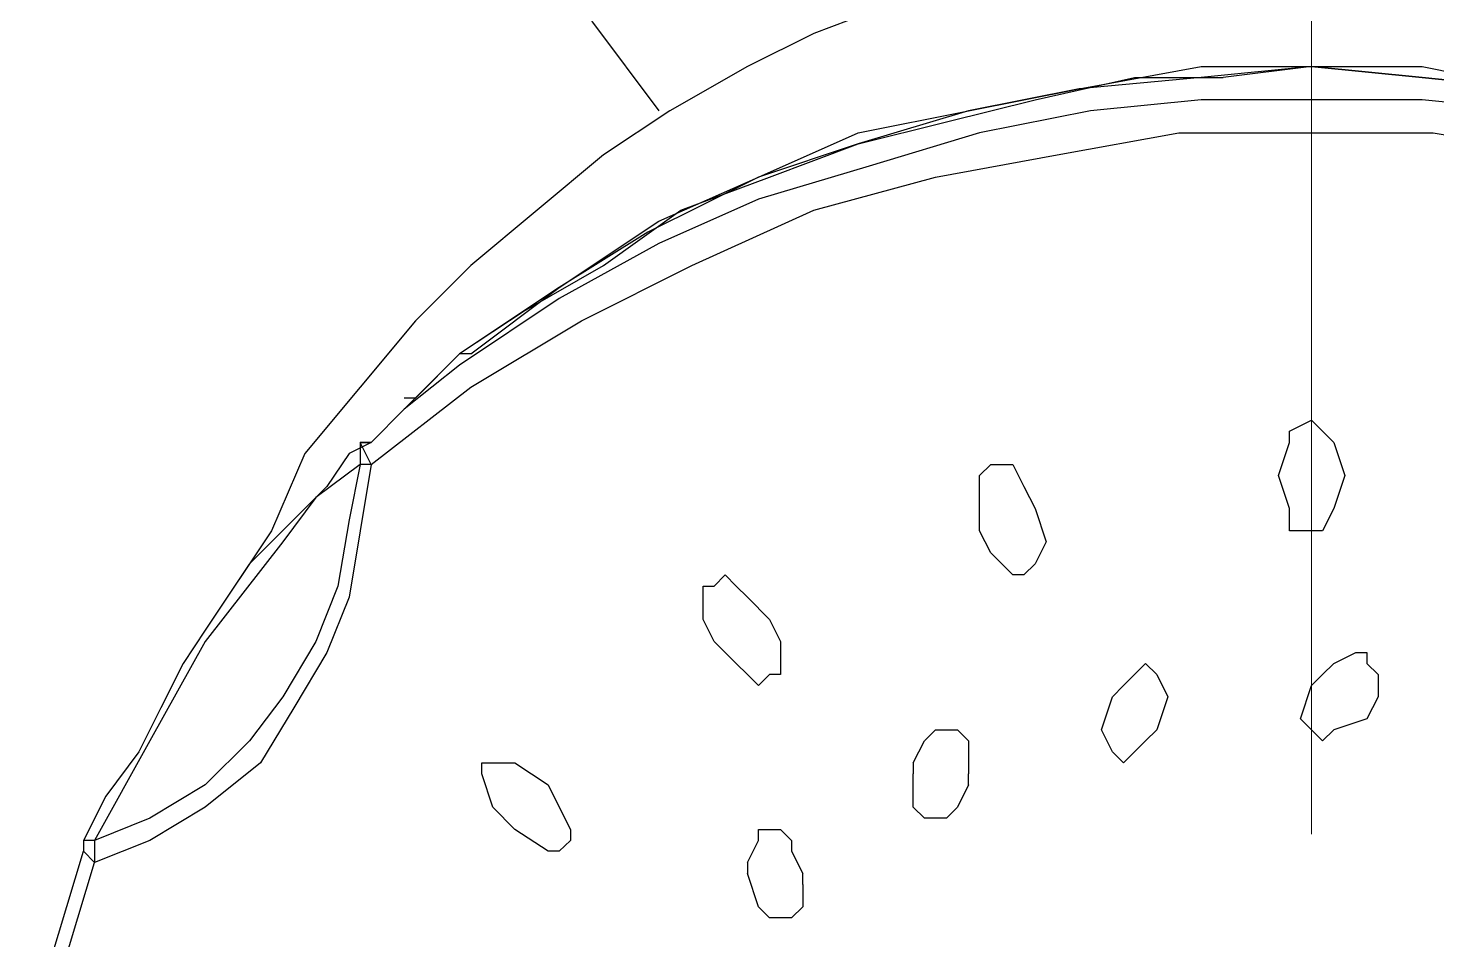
# Model space of a CAD drawing. Extents: x 0 to 3160, y 0 to 2315.
# Drawn here: x 1010.1 to 1056.68, y 1592.9 to 1623.07 of the extents above; entities that cross this region are included whole.
import ezdxf

# ---------------------------------------------------------------- set-up
doc = ezdxf.new("R2010")
doc.units = 0
doc.header["$LTSCALE"] = 3
doc.header["$MEASUREMENT"] = 0
doc.linetypes.add('CENTER2', pattern=[28.575, 19.05, -3.175, 3.175, -3.175])
doc.layers.get('0').update_dxf_attribs({"linetype": 'CONTINUOUS'})
doc.layers.add('Cneter', color=1, linetype='CENTER2', lineweight=13)

msp = doc.modelspace()

# ---------------------------------------------------------------- linework, layer by layer
for points, knots in [([(1074.131, 1620.341), (1074.131, 1620.341), (1076.331, 1623.268), (1076.331, 1623.268), (1076.331, 1623.268), (1076.331, 1623.268), (1077.795, 1626.923), (1077.795, 1626.923), (1077.795, 1626.923), (1077.795, 1626.923), (1078.89, 1630.582), (1078.89, 1630.582), (1078.89, 1630.582), (1078.89, 1630.582), (1079.622, 1634.61), (1079.622, 1634.61), (1079.622, 1634.61), (1079.622, 1634.61), (1079.622, 1638.632), (1079.622, 1638.632), (1079.622, 1638.632), (1079.622, 1638.632), (1079.254, 1642.287), (1079.254, 1642.287), (1079.254, 1642.287), (1079.254, 1642.287), (1078.158, 1645.946), (1078.158, 1645.946), (1078.158, 1645.946), (1078.158, 1645.946), (1076.331, 1649.606), (1076.331, 1649.606), (1076.331, 1649.606), (1076.331, 1649.606), (1074.499, 1652.901), (1074.499, 1652.901), (1074.499, 1652.901), (1074.499, 1652.901), (1071.936, 1655.824), (1071.936, 1655.824), (1071.936, 1655.824), (1071.936, 1655.824), (1069.009, 1658.383), (1069.009, 1658.383), (1069.009, 1658.383), (1069.009, 1658.383), (1065.718, 1660.579), (1065.718, 1660.579), (1065.718, 1660.579), (1065.718, 1660.579), (1062.058, 1662.046), (1062.058, 1662.046), (1062.058, 1662.046), (1062.058, 1662.046), (1058.399, 1663.506), (1058.399, 1663.506), (1058.399, 1663.506), (1058.399, 1663.506), (1054.372, 1663.874), (1054.372, 1663.874), (1054.372, 1663.874), (1054.372, 1663.874), (1050.349, 1663.874), (1050.349, 1663.874), (1050.349, 1663.874), (1050.349, 1663.874), (1046.686, 1663.506), (1046.686, 1663.506), (1046.686, 1663.506), (1046.686, 1663.506), (1043.031, 1662.046), (1043.031, 1662.046), (1043.031, 1662.046), (1043.031, 1662.046), (1039.368, 1660.579), (1039.368, 1660.579), (1039.368, 1660.579), (1039.368, 1660.579), (1036.077, 1658.383), (1036.077, 1658.383), (1036.077, 1658.383), (1036.077, 1658.383), (1033.15, 1655.824), (1033.15, 1655.824), (1033.15, 1655.824), (1033.15, 1655.824), (1030.586, 1652.901), (1030.586, 1652.901), (1030.586, 1652.901), (1030.586, 1652.901), (1028.391, 1649.606), (1028.391, 1649.606), (1028.391, 1649.606), (1028.391, 1649.606), (1026.927, 1645.946), (1026.927, 1645.946), (1026.927, 1645.946), (1026.927, 1645.946), (1025.831, 1642.287), (1025.831, 1642.287), (1025.831, 1642.287), (1025.831, 1642.287), (1025.463, 1638.632), (1025.463, 1638.632), (1025.463, 1638.632), (1025.463, 1638.632), (1025.463, 1634.61), (1025.463, 1634.61), (1025.463, 1634.61), (1025.463, 1634.61), (1025.831, 1630.582), (1025.831, 1630.582), (1025.831, 1630.582), (1025.831, 1630.582), (1026.927, 1626.923), (1026.927, 1626.923), (1026.927, 1626.923), (1026.927, 1626.923), (1028.759, 1623.268), (1028.759, 1623.268), (1028.759, 1623.268), (1028.759, 1623.268), (1030.954, 1620.341), (1030.954, 1620.341)], [0, 0, 0, 0, 0.032258, 0.032258, 0.032258, 0.032258, 0.064516, 0.064516, 0.064516, 0.064516, 0.096774, 0.096774, 0.096774, 0.096774, 0.129032, 0.129032, 0.129032, 0.129032, 0.16129, 0.16129, 0.16129, 0.16129, 0.193548, 0.193548, 0.193548, 0.193548, 0.225806, 0.225806, 0.225806, 0.225806, 0.258065, 0.258065, 0.258065, 0.258065, 0.290323, 0.290323, 0.290323, 0.290323, 0.322581, 0.322581, 0.322581, 0.322581, 0.354839, 0.354839, 0.354839, 0.354839, 0.387097, 0.387097, 0.387097, 0.387097, 0.419355, 0.419355, 0.419355, 0.419355, 0.451613, 0.451613, 0.451613, 0.451613, 0.483871, 0.483871, 0.483871, 0.483871, 0.516129, 0.516129, 0.516129, 0.516129, 0.548387, 0.548387, 0.548387, 0.548387, 0.580645, 0.580645, 0.580645, 0.580645, 0.612903, 0.612903, 0.612903, 0.612903, 0.645161, 0.645161, 0.645161, 0.645161, 0.677419, 0.677419, 0.677419, 0.677419, 0.709677, 0.709677, 0.709677, 0.709677, 0.741935, 0.741935, 0.741935, 0.741935, 0.774194, 0.774194, 0.774194, 0.774194, 0.806452, 0.806452, 0.806452, 0.806452, 0.83871, 0.83871, 0.83871, 0.83871, 0.870968, 0.870968, 0.870968, 0.870968, 0.903226, 0.903226, 0.903226, 0.903226, 0.935484, 0.935484, 0.935484, 0.935484, 0.967742, 0.967742, 0.967742, 0.967742, 1, 1, 1, 1]), ([(1052.545, 1626.196), (1052.545, 1626.196), (1049.613, 1626.196), (1049.613, 1626.196), (1049.613, 1626.196), (1049.613, 1626.196), (1047.054, 1625.828), (1047.054, 1625.828), (1047.054, 1625.828), (1047.054, 1625.828), (1044.127, 1625.464), (1044.127, 1625.464), (1044.127, 1625.464), (1044.127, 1625.464), (1041.563, 1624.728), (1041.563, 1624.728), (1041.563, 1624.728), (1041.563, 1624.728), (1039.004, 1623.996), (1039.004, 1623.996), (1039.004, 1623.996), (1039.004, 1623.996), (1036.077, 1622.9), (1036.077, 1622.9), (1036.077, 1622.9), (1036.077, 1622.9), (1033.881, 1621.801), (1033.881, 1621.801), (1033.881, 1621.801), (1033.881, 1621.801), (1031.318, 1620.341), (1031.318, 1620.341), (1031.318, 1620.341), (1031.318, 1620.341), (1029.123, 1618.878), (1029.123, 1618.878), (1029.123, 1618.878), (1029.123, 1618.878), (1026.927, 1617.05), (1026.927, 1617.05), (1026.927, 1617.05), (1026.927, 1617.05), (1024.732, 1615.219), (1024.732, 1615.219), (1024.732, 1615.219), (1024.732, 1615.219), (1022.904, 1613.391), (1022.904, 1613.391), (1022.904, 1613.391), (1022.904, 1613.391), (1021.073, 1611.196), (1021.073, 1611.196), (1021.073, 1611.196), (1021.073, 1611.196), (1019.241, 1609), (1019.241, 1609), (1019.241, 1609), (1019.241, 1609), (1018.145, 1606.437), (1018.145, 1606.437), (1018.145, 1606.437), (1018.145, 1606.437), (1016.682, 1604.245), (1016.682, 1604.245)], [0, 0, 0, 0, 0.0625, 0.0625, 0.0625, 0.0625, 0.125, 0.125, 0.125, 0.125, 0.1875, 0.1875, 0.1875, 0.1875, 0.25, 0.25, 0.25, 0.25, 0.3125, 0.3125, 0.3125, 0.3125, 0.375, 0.375, 0.375, 0.375, 0.4375, 0.4375, 0.4375, 0.4375, 0.5, 0.5, 0.5, 0.5, 0.5625, 0.5625, 0.5625, 0.5625, 0.625, 0.625, 0.625, 0.625, 0.6875, 0.6875, 0.6875, 0.6875, 0.75, 0.75, 0.75, 0.75, 0.8125, 0.8125, 0.8125, 0.8125, 0.875, 0.875, 0.875, 0.875, 0.9375, 0.9375, 0.9375, 0.9375, 1, 1, 1, 1]), ([(1088.04, 1604.245), (1088.04, 1604.245), (1086.94, 1606.437), (1086.94, 1606.437), (1086.94, 1606.437), (1086.94, 1606.437), (1085.481, 1609), (1085.481, 1609), (1085.481, 1609), (1085.481, 1609), (1084.013, 1611.196), (1084.013, 1611.196), (1084.013, 1611.196), (1084.013, 1611.196), (1082.186, 1613.391), (1082.186, 1613.391), (1082.186, 1613.391), (1082.186, 1613.391), (1080.358, 1615.219), (1080.358, 1615.219), (1080.358, 1615.219), (1080.358, 1615.219), (1078.158, 1617.05), (1078.158, 1617.05), (1078.158, 1617.05), (1078.158, 1617.05), (1075.963, 1618.878), (1075.963, 1618.878), (1075.963, 1618.878), (1075.963, 1618.878), (1073.768, 1620.341), (1073.768, 1620.341), (1073.768, 1620.341), (1073.768, 1620.341), (1071.208, 1621.801), (1071.208, 1621.801), (1071.208, 1621.801), (1071.208, 1621.801), (1068.645, 1622.9), (1068.645, 1622.9), (1068.645, 1622.9), (1068.645, 1622.9), (1066.081, 1623.996), (1066.081, 1623.996), (1066.081, 1623.996), (1066.081, 1623.996), (1063.522, 1624.728), (1063.522, 1624.728), (1063.522, 1624.728), (1063.522, 1624.728), (1060.595, 1625.464), (1060.595, 1625.464), (1060.595, 1625.464), (1060.595, 1625.464), (1058.036, 1625.828), (1058.036, 1625.828), (1058.036, 1625.828), (1058.036, 1625.828), (1055.104, 1626.196), (1055.104, 1626.196), (1055.104, 1626.196), (1055.104, 1626.196), (1052.545, 1626.196), (1052.545, 1626.196)], [0, 0, 0, 0, 0.0625, 0.0625, 0.0625, 0.0625, 0.125, 0.125, 0.125, 0.125, 0.1875, 0.1875, 0.1875, 0.1875, 0.25, 0.25, 0.25, 0.25, 0.3125, 0.3125, 0.3125, 0.3125, 0.375, 0.375, 0.375, 0.375, 0.4375, 0.4375, 0.4375, 0.4375, 0.5, 0.5, 0.5, 0.5, 0.5625, 0.5625, 0.5625, 0.5625, 0.625, 0.625, 0.625, 0.625, 0.6875, 0.6875, 0.6875, 0.6875, 0.75, 0.75, 0.75, 0.75, 0.8125, 0.8125, 0.8125, 0.8125, 0.875, 0.875, 0.875, 0.875, 0.9375, 0.9375, 0.9375, 0.9375, 1, 1, 1, 1]), ([(1052.545, 1621.801), (1052.545, 1621.801), (1048.886, 1621.437), (1048.886, 1621.437), (1048.886, 1621.437), (1048.886, 1621.437), (1044.859, 1621.069), (1044.859, 1621.069), (1044.859, 1621.069), (1044.859, 1621.069), (1041.2, 1620.341), (1041.2, 1620.341), (1041.2, 1620.341), (1041.2, 1620.341), (1037.541, 1619.241), (1037.541, 1619.241), (1037.541, 1619.241), (1037.541, 1619.241), (1034.245, 1618.146), (1034.245, 1618.146), (1034.245, 1618.146), (1034.245, 1618.146), (1030.586, 1616.318), (1030.586, 1616.318), (1030.586, 1616.318), (1030.586, 1616.318), (1027.659, 1614.487), (1027.659, 1614.487), (1027.659, 1614.487), (1027.659, 1614.487), (1024.364, 1612.291), (1024.364, 1612.291)], [0, 0, 0, 0, 0.125, 0.125, 0.125, 0.125, 0.25, 0.25, 0.25, 0.25, 0.375, 0.375, 0.375, 0.375, 0.5, 0.5, 0.5, 0.5, 0.625, 0.625, 0.625, 0.625, 0.75, 0.75, 0.75, 0.75, 0.875, 0.875, 0.875, 0.875, 1, 1, 1, 1]), ([(1024.732, 1612.291), (1024.732, 1612.291), (1027.659, 1614.487), (1027.659, 1614.487), (1027.659, 1614.487), (1027.659, 1614.487), (1030.954, 1616.682), (1030.954, 1616.682), (1030.954, 1616.682), (1030.954, 1616.682), (1034.245, 1618.146), (1034.245, 1618.146), (1034.245, 1618.146), (1034.245, 1618.146), (1037.541, 1619.609), (1037.541, 1619.609), (1037.541, 1619.609), (1037.541, 1619.609), (1041.2, 1620.341), (1041.2, 1620.341), (1041.2, 1620.341), (1041.2, 1620.341), (1044.859, 1621.069), (1044.859, 1621.069), (1044.859, 1621.069), (1044.859, 1621.069), (1048.886, 1621.801), (1048.886, 1621.801), (1048.886, 1621.801), (1048.886, 1621.801), (1052.545, 1621.801), (1052.545, 1621.801)], [0, 0, 0, 0, 0.125, 0.125, 0.125, 0.125, 0.25, 0.25, 0.25, 0.25, 0.375, 0.375, 0.375, 0.375, 0.5, 0.5, 0.5, 0.5, 0.625, 0.625, 0.625, 0.625, 0.75, 0.75, 0.75, 0.75, 0.875, 0.875, 0.875, 0.875, 1, 1, 1, 1]), ([(1080.358, 1612.291), (1080.358, 1612.291), (1077.427, 1614.487), (1077.427, 1614.487), (1077.427, 1614.487), (1077.427, 1614.487), (1074.131, 1616.318), (1074.131, 1616.318), (1074.131, 1616.318), (1074.131, 1616.318), (1070.84, 1618.146), (1070.84, 1618.146), (1070.84, 1618.146), (1070.84, 1618.146), (1067.181, 1619.241), (1067.181, 1619.241), (1067.181, 1619.241), (1067.181, 1619.241), (1063.522, 1620.341), (1063.522, 1620.341), (1063.522, 1620.341), (1063.522, 1620.341), (1059.863, 1621.069), (1059.863, 1621.069), (1059.863, 1621.069), (1059.863, 1621.069), (1056.204, 1621.437), (1056.204, 1621.437), (1056.204, 1621.437), (1056.204, 1621.437), (1052.545, 1621.801), (1052.545, 1621.801)], [0, 0, 0, 0, 0.125, 0.125, 0.125, 0.125, 0.25, 0.25, 0.25, 0.25, 0.375, 0.375, 0.375, 0.375, 0.5, 0.5, 0.5, 0.5, 0.625, 0.625, 0.625, 0.625, 0.75, 0.75, 0.75, 0.75, 0.875, 0.875, 0.875, 0.875, 1, 1, 1, 1]), ([(1052.545, 1621.801), (1052.545, 1621.801), (1056.204, 1621.437), (1056.204, 1621.437), (1056.204, 1621.437), (1056.204, 1621.437), (1059.863, 1621.069), (1059.863, 1621.069), (1059.863, 1621.069), (1059.863, 1621.069), (1063.522, 1620.341), (1063.522, 1620.341), (1063.522, 1620.341), (1063.522, 1620.341), (1067.181, 1619.241), (1067.181, 1619.241), (1067.181, 1619.241), (1067.181, 1619.241), (1070.84, 1618.146), (1070.84, 1618.146), (1070.84, 1618.146), (1070.84, 1618.146), (1074.131, 1616.318), (1074.131, 1616.318), (1074.131, 1616.318), (1074.131, 1616.318), (1077.427, 1614.487), (1077.427, 1614.487), (1077.427, 1614.487), (1077.427, 1614.487), (1080.358, 1612.291), (1080.358, 1612.291)], [0, 0, 0, 0, 0.125, 0.125, 0.125, 0.125, 0.25, 0.25, 0.25, 0.25, 0.375, 0.375, 0.375, 0.375, 0.5, 0.5, 0.5, 0.5, 0.625, 0.625, 0.625, 0.625, 0.75, 0.75, 0.75, 0.75, 0.875, 0.875, 0.875, 0.875, 1, 1, 1, 1]), ([(1052.545, 1621.801), (1052.545, 1621.801), (1056.204, 1621.801), (1056.204, 1621.801), (1056.204, 1621.801), (1056.204, 1621.801), (1059.863, 1621.069), (1059.863, 1621.069), (1059.863, 1621.069), (1059.863, 1621.069), (1063.522, 1620.341), (1063.522, 1620.341), (1063.522, 1620.341), (1063.522, 1620.341), (1067.181, 1619.609), (1067.181, 1619.609), (1067.181, 1619.609), (1067.181, 1619.609), (1070.84, 1618.146), (1070.84, 1618.146), (1070.84, 1618.146), (1070.84, 1618.146), (1074.131, 1616.682), (1074.131, 1616.682), (1074.131, 1616.682), (1074.131, 1616.682), (1077.427, 1614.487), (1077.427, 1614.487), (1077.427, 1614.487), (1077.427, 1614.487), (1080.358, 1612.291), (1080.358, 1612.291)], [0, 0, 0, 0, 0.125, 0.125, 0.125, 0.125, 0.25, 0.25, 0.25, 0.25, 0.375, 0.375, 0.375, 0.375, 0.5, 0.5, 0.5, 0.5, 0.625, 0.625, 0.625, 0.625, 0.75, 0.75, 0.75, 0.75, 0.875, 0.875, 0.875, 0.875, 1, 1, 1, 1]), ([(1026.563, 1613.755), (1026.563, 1613.755), (1029.123, 1615.219), (1029.123, 1615.219), (1029.123, 1615.219), (1029.123, 1615.219), (1031.686, 1617.05), (1031.686, 1617.05), (1031.686, 1617.05), (1031.686, 1617.05), (1034.613, 1618.146), (1034.613, 1618.146), (1034.613, 1618.146), (1034.613, 1618.146), (1037.541, 1619.241), (1037.541, 1619.241), (1037.541, 1619.241), (1037.541, 1619.241), (1040.468, 1619.973), (1040.468, 1619.973), (1040.468, 1619.973), (1040.468, 1619.973), (1043.395, 1620.705), (1043.395, 1620.705), (1043.395, 1620.705), (1043.395, 1620.705), (1046.686, 1621.437), (1046.686, 1621.437), (1046.686, 1621.437), (1046.686, 1621.437), (1049.613, 1621.437), (1049.613, 1621.437)], [0, 0, 0, 0, 0.125, 0.125, 0.125, 0.125, 0.25, 0.25, 0.25, 0.25, 0.375, 0.375, 0.375, 0.375, 0.5, 0.5, 0.5, 0.5, 0.625, 0.625, 0.625, 0.625, 0.75, 0.75, 0.75, 0.75, 0.875, 0.875, 0.875, 0.875, 1, 1, 1, 1]), ([(1052.545, 1620.705), (1052.545, 1620.705), (1048.886, 1620.705), (1048.886, 1620.705), (1048.886, 1620.705), (1048.886, 1620.705), (1045.227, 1620.341), (1045.227, 1620.341), (1045.227, 1620.341), (1045.227, 1620.341), (1041.563, 1619.609), (1041.563, 1619.609), (1041.563, 1619.609), (1041.563, 1619.609), (1037.909, 1618.51), (1037.909, 1618.51), (1037.909, 1618.51), (1037.909, 1618.51), (1034.245, 1617.414), (1034.245, 1617.414), (1034.245, 1617.414), (1034.245, 1617.414), (1030.954, 1615.95), (1030.954, 1615.95), (1030.954, 1615.95), (1030.954, 1615.95), (1027.659, 1614.123), (1027.659, 1614.123), (1027.659, 1614.123), (1027.659, 1614.123), (1024.364, 1611.923), (1024.364, 1611.923)], [0, 0, 0, 0, 0.125, 0.125, 0.125, 0.125, 0.25, 0.25, 0.25, 0.25, 0.375, 0.375, 0.375, 0.375, 0.5, 0.5, 0.5, 0.5, 0.625, 0.625, 0.625, 0.625, 0.75, 0.75, 0.75, 0.75, 0.875, 0.875, 0.875, 0.875, 1, 1, 1, 1]), ([(1080.358, 1611.923), (1080.358, 1611.923), (1077.427, 1614.123), (1077.427, 1614.123), (1077.427, 1614.123), (1077.427, 1614.123), (1074.131, 1615.95), (1074.131, 1615.95), (1074.131, 1615.95), (1074.131, 1615.95), (1070.476, 1617.414), (1070.476, 1617.414), (1070.476, 1617.414), (1070.476, 1617.414), (1067.181, 1618.51), (1067.181, 1618.51), (1067.181, 1618.51), (1067.181, 1618.51), (1063.522, 1619.609), (1063.522, 1619.609), (1063.522, 1619.609), (1063.522, 1619.609), (1059.863, 1620.341), (1059.863, 1620.341), (1059.863, 1620.341), (1059.863, 1620.341), (1056.204, 1620.705), (1056.204, 1620.705), (1056.204, 1620.705), (1056.204, 1620.705), (1052.545, 1620.705), (1052.545, 1620.705)], [0, 0, 0, 0, 0.125, 0.125, 0.125, 0.125, 0.25, 0.25, 0.25, 0.25, 0.375, 0.375, 0.375, 0.375, 0.5, 0.5, 0.5, 0.5, 0.625, 0.625, 0.625, 0.625, 0.75, 0.75, 0.75, 0.75, 0.875, 0.875, 0.875, 0.875, 1, 1, 1, 1]), ([(1021.436, 1608.632), (1021.436, 1608.632), (1024.732, 1611.196), (1024.732, 1611.196), (1024.732, 1611.196), (1024.732, 1611.196), (1028.391, 1613.391), (1028.391, 1613.391), (1028.391, 1613.391), (1028.391, 1613.391), (1032.05, 1615.219), (1032.05, 1615.219), (1032.05, 1615.219), (1032.05, 1615.219), (1036.077, 1617.05), (1036.077, 1617.05), (1036.077, 1617.05), (1036.077, 1617.05), (1040.104, 1618.146), (1040.104, 1618.146), (1040.104, 1618.146), (1040.104, 1618.146), (1044.127, 1618.878), (1044.127, 1618.878), (1044.127, 1618.878), (1044.127, 1618.878), (1048.154, 1619.609), (1048.154, 1619.609), (1048.154, 1619.609), (1048.154, 1619.609), (1052.545, 1619.609), (1052.545, 1619.609)], [0, 0, 0, 0, 0.125, 0.125, 0.125, 0.125, 0.25, 0.25, 0.25, 0.25, 0.375, 0.375, 0.375, 0.375, 0.5, 0.5, 0.5, 0.5, 0.625, 0.625, 0.625, 0.625, 0.75, 0.75, 0.75, 0.75, 0.875, 0.875, 0.875, 0.875, 1, 1, 1, 1]), ([(1052.545, 1619.609), (1052.545, 1619.609), (1056.568, 1619.609), (1056.568, 1619.609), (1056.568, 1619.609), (1056.568, 1619.609), (1060.959, 1618.878), (1060.959, 1618.878), (1060.959, 1618.878), (1060.959, 1618.878), (1064.986, 1618.146), (1064.986, 1618.146), (1064.986, 1618.146), (1064.986, 1618.146), (1069.009, 1617.05), (1069.009, 1617.05), (1069.009, 1617.05), (1069.009, 1617.05), (1072.672, 1615.219), (1072.672, 1615.219), (1072.672, 1615.219), (1072.672, 1615.219), (1076.695, 1613.391), (1076.695, 1613.391), (1076.695, 1613.391), (1076.695, 1613.391), (1079.99, 1611.196), (1079.99, 1611.196), (1079.99, 1611.196), (1079.99, 1611.196), (1083.281, 1608.632), (1083.281, 1608.632)], [0, 0, 0, 0, 0.125, 0.125, 0.125, 0.125, 0.25, 0.25, 0.25, 0.25, 0.375, 0.375, 0.375, 0.375, 0.5, 0.5, 0.5, 0.5, 0.625, 0.625, 0.625, 0.625, 0.75, 0.75, 0.75, 0.75, 0.875, 0.875, 0.875, 0.875, 1, 1, 1, 1]), ([(1051.445, 1608.268), (1051.445, 1608.268), (1051.809, 1609.364), (1051.809, 1609.364), (1051.809, 1609.364), (1051.809, 1609.364), (1051.809, 1609.732), (1051.809, 1609.732), (1051.809, 1609.732), (1051.809, 1609.732), (1052.545, 1610.096), (1052.545, 1610.096)], [0, 0, 0, 0, 0.333333, 0.333333, 0.333333, 0.333333, 0.666667, 0.666667, 0.666667, 0.666667, 1, 1, 1, 1]), ([(1052.545, 1610.096), (1052.545, 1610.096), (1052.909, 1609.732), (1052.909, 1609.732), (1052.909, 1609.732), (1052.909, 1609.732), (1053.277, 1609.364), (1053.277, 1609.364), (1053.277, 1609.364), (1053.277, 1609.364), (1053.64, 1608.268), (1053.64, 1608.268)], [0, 0, 0, 0, 0.333333, 0.333333, 0.333333, 0.333333, 0.666667, 0.666667, 0.666667, 0.666667, 1, 1, 1, 1]), ([(1021.436, 1609.364), (1021.436, 1609.364), (1020.709, 1609), (1020.709, 1609), (1020.709, 1609), (1020.709, 1609), (1019.977, 1607.905), (1019.977, 1607.905), (1019.977, 1607.905), (1019.977, 1607.905), (1019.241, 1607.173), (1019.241, 1607.173), (1019.241, 1607.173), (1019.241, 1607.173), (1018.145, 1606.073), (1018.145, 1606.073), (1018.145, 1606.073), (1018.145, 1606.073), (1017.413, 1605.341), (1017.413, 1605.341), (1017.413, 1605.341), (1017.413, 1605.341), (1016.682, 1604.245), (1016.682, 1604.245), (1016.682, 1604.245), (1016.682, 1604.245), (1015.95, 1603.146), (1015.95, 1603.146), (1015.95, 1603.146), (1015.95, 1603.146), (1015.218, 1602.05), (1015.218, 1602.05), (1015.218, 1602.05), (1015.218, 1602.05), (1014.486, 1600.586), (1014.486, 1600.586), (1014.486, 1600.586), (1014.486, 1600.586), (1013.754, 1599.123), (1013.754, 1599.123), (1013.754, 1599.123), (1013.754, 1599.123), (1012.659, 1597.659), (1012.659, 1597.659), (1012.659, 1597.659), (1012.659, 1597.659), (1011.923, 1596.195), (1011.923, 1596.195)], [0, 0, 0, 0, 0.083333, 0.083333, 0.083333, 0.083333, 0.166667, 0.166667, 0.166667, 0.166667, 0.25, 0.25, 0.25, 0.25, 0.333333, 0.333333, 0.333333, 0.333333, 0.416667, 0.416667, 0.416667, 0.416667, 0.5, 0.5, 0.5, 0.5, 0.583333, 0.583333, 0.583333, 0.583333, 0.666667, 0.666667, 0.666667, 0.666667, 0.75, 0.75, 0.75, 0.75, 0.833333, 0.833333, 0.833333, 0.833333, 0.916667, 0.916667, 0.916667, 0.916667, 1, 1, 1, 1]), ([(1021.073, 1608.632), (1021.073, 1608.632), (1020.709, 1606.805), (1020.709, 1606.805), (1020.709, 1606.805), (1020.709, 1606.805), (1020.341, 1604.609), (1020.341, 1604.609), (1020.341, 1604.609), (1020.341, 1604.609), (1019.609, 1602.778), (1019.609, 1602.778), (1019.609, 1602.778), (1019.609, 1602.778), (1018.513, 1600.95), (1018.513, 1600.95), (1018.513, 1600.95), (1018.513, 1600.95), (1017.413, 1599.487), (1017.413, 1599.487), (1017.413, 1599.487), (1017.413, 1599.487), (1015.95, 1598.027), (1015.95, 1598.027), (1015.95, 1598.027), (1015.95, 1598.027), (1014.118, 1596.927), (1014.118, 1596.927), (1014.118, 1596.927), (1014.118, 1596.927), (1012.291, 1596.195), (1012.291, 1596.195)], [0, 0, 0, 0, 0.125, 0.125, 0.125, 0.125, 0.25, 0.25, 0.25, 0.25, 0.375, 0.375, 0.375, 0.375, 0.5, 0.5, 0.5, 0.5, 0.625, 0.625, 0.625, 0.625, 0.75, 0.75, 0.75, 0.75, 0.875, 0.875, 0.875, 0.875, 1, 1, 1, 1]), ([(1021.436, 1608.632), (1021.436, 1608.632), (1021.073, 1606.437), (1021.073, 1606.437), (1021.073, 1606.437), (1021.073, 1606.437), (1020.709, 1604.245), (1020.709, 1604.245), (1020.709, 1604.245), (1020.709, 1604.245), (1019.977, 1602.414), (1019.977, 1602.414), (1019.977, 1602.414), (1019.977, 1602.414), (1018.877, 1600.586), (1018.877, 1600.586), (1018.877, 1600.586), (1018.877, 1600.586), (1017.781, 1598.755), (1017.781, 1598.755), (1017.781, 1598.755), (1017.781, 1598.755), (1015.95, 1597.291), (1015.95, 1597.291), (1015.95, 1597.291), (1015.95, 1597.291), (1014.118, 1596.195), (1014.118, 1596.195), (1014.118, 1596.195), (1014.118, 1596.195), (1012.291, 1595.464), (1012.291, 1595.464)], [0, 0, 0, 0, 0.125, 0.125, 0.125, 0.125, 0.25, 0.25, 0.25, 0.25, 0.375, 0.375, 0.375, 0.375, 0.5, 0.5, 0.5, 0.5, 0.625, 0.625, 0.625, 0.625, 0.75, 0.75, 0.75, 0.75, 0.875, 0.875, 0.875, 0.875, 1, 1, 1, 1]), ([(1021.073, 1608.632), (1021.073, 1608.632), (1019.609, 1607.537), (1019.609, 1607.537), (1019.609, 1607.537), (1019.609, 1607.537), (1018.513, 1606.073), (1018.513, 1606.073), (1018.513, 1606.073), (1018.513, 1606.073), (1015.95, 1602.778), (1015.95, 1602.778), (1015.95, 1602.778), (1015.95, 1602.778), (1014.118, 1599.487), (1014.118, 1599.487), (1014.118, 1599.487), (1014.118, 1599.487), (1012.291, 1596.195), (1012.291, 1596.195)], [0, 0, 0, 0, 0.2, 0.2, 0.2, 0.2, 0.4, 0.4, 0.4, 0.4, 0.6, 0.6, 0.6, 0.6, 0.8, 0.8, 0.8, 0.8, 1, 1, 1, 1]), ([(1041.563, 1607.537), (1041.563, 1607.537), (1041.563, 1608.268), (1041.563, 1608.268), (1041.563, 1608.268), (1041.563, 1608.268), (1041.931, 1608.632), (1041.931, 1608.632), (1041.931, 1608.632), (1041.931, 1608.632), (1042.663, 1608.632), (1042.663, 1608.632), (1042.663, 1608.632), (1042.663, 1608.632), (1043.031, 1607.905), (1043.031, 1607.905), (1043.031, 1607.905), (1043.031, 1607.905), (1043.395, 1607.173), (1043.395, 1607.173)], [0, 0, 0, 0, 0.2, 0.2, 0.2, 0.2, 0.4, 0.4, 0.4, 0.4, 0.6, 0.6, 0.6, 0.6, 0.8, 0.8, 0.8, 0.8, 1, 1, 1, 1]), ([(1052.545, 1606.437), (1052.545, 1606.437), (1051.809, 1606.437), (1051.809, 1606.437), (1051.809, 1606.437), (1051.809, 1606.437), (1051.809, 1607.173), (1051.809, 1607.173), (1051.809, 1607.173), (1051.809, 1607.173), (1051.445, 1608.268), (1051.445, 1608.268)], [0, 0, 0, 0, 0.333333, 0.333333, 0.333333, 0.333333, 0.666667, 0.666667, 0.666667, 0.666667, 1, 1, 1, 1]), ([(1053.64, 1608.268), (1053.64, 1608.268), (1053.277, 1607.173), (1053.277, 1607.173), (1053.277, 1607.173), (1053.277, 1607.173), (1052.909, 1606.437), (1052.909, 1606.437), (1052.909, 1606.437), (1052.909, 1606.437), (1052.545, 1606.437), (1052.545, 1606.437)], [0, 0, 0, 0, 0.333333, 0.333333, 0.333333, 0.333333, 0.666667, 0.666667, 0.666667, 0.666667, 1, 1, 1, 1]), ([(1043.759, 1606.073), (1043.759, 1606.073), (1043.395, 1605.341), (1043.395, 1605.341), (1043.395, 1605.341), (1043.395, 1605.341), (1043.031, 1604.977), (1043.031, 1604.977), (1043.031, 1604.977), (1043.031, 1604.977), (1042.663, 1604.977), (1042.663, 1604.977), (1042.663, 1604.977), (1042.663, 1604.977), (1041.931, 1605.705), (1041.931, 1605.705), (1041.931, 1605.705), (1041.931, 1605.705), (1041.563, 1606.437), (1041.563, 1606.437)], [0, 0, 0, 0, 0.2, 0.2, 0.2, 0.2, 0.4, 0.4, 0.4, 0.4, 0.6, 0.6, 0.6, 0.6, 0.8, 0.8, 0.8, 0.8, 1, 1, 1, 1]), ([(1032.418, 1604.245), (1032.418, 1604.245), (1032.418, 1604.609), (1032.418, 1604.609), (1032.418, 1604.609), (1032.418, 1604.609), (1032.786, 1604.609), (1032.786, 1604.609), (1032.786, 1604.609), (1032.786, 1604.609), (1033.15, 1604.977), (1033.15, 1604.977), (1033.15, 1604.977), (1033.15, 1604.977), (1033.513, 1604.609), (1033.513, 1604.609), (1033.513, 1604.609), (1033.513, 1604.609), (1033.881, 1604.245), (1033.881, 1604.245), (1033.881, 1604.245), (1033.881, 1604.245), (1034.613, 1603.509), (1034.613, 1603.509)], [0, 0, 0, 0, 0.166667, 0.166667, 0.166667, 0.166667, 0.333333, 0.333333, 0.333333, 0.333333, 0.5, 0.5, 0.5, 0.5, 0.666667, 0.666667, 0.666667, 0.666667, 0.833333, 0.833333, 0.833333, 0.833333, 1, 1, 1, 1]), ([(1032.786, 1602.778), (1032.786, 1602.778), (1032.418, 1603.509), (1032.418, 1603.509), (1032.418, 1603.509), (1032.418, 1603.509), (1032.418, 1604.245), (1032.418, 1604.245)], [0, 0, 0, 0, 0.5, 0.5, 0.5, 0.5, 1, 1, 1, 1]), ([(1034.613, 1603.509), (1034.613, 1603.509), (1034.977, 1602.778), (1034.977, 1602.778), (1034.977, 1602.778), (1034.977, 1602.778), (1034.977, 1602.05), (1034.977, 1602.05)], [0, 0, 0, 0, 0.5, 0.5, 0.5, 0.5, 1, 1, 1, 1]), ([(1034.977, 1602.05), (1034.977, 1602.05), (1034.977, 1601.682), (1034.977, 1601.682), (1034.977, 1601.682), (1034.977, 1601.682), (1034.613, 1601.682), (1034.613, 1601.682), (1034.613, 1601.682), (1034.613, 1601.682), (1034.245, 1601.318), (1034.245, 1601.318), (1034.245, 1601.318), (1034.245, 1601.318), (1033.881, 1601.682), (1033.881, 1601.682), (1033.881, 1601.682), (1033.881, 1601.682), (1033.513, 1602.05), (1033.513, 1602.05), (1033.513, 1602.05), (1033.513, 1602.05), (1032.786, 1602.778), (1032.786, 1602.778)], [0, 0, 0, 0, 0.166667, 0.166667, 0.166667, 0.166667, 0.333333, 0.333333, 0.333333, 0.333333, 0.5, 0.5, 0.5, 0.5, 0.666667, 0.666667, 0.666667, 0.666667, 0.833333, 0.833333, 0.833333, 0.833333, 1, 1, 1, 1]), ([(1052.909, 1601.682), (1052.909, 1601.682), (1053.277, 1602.05), (1053.277, 1602.05), (1053.277, 1602.05), (1053.277, 1602.05), (1054.008, 1602.414), (1054.008, 1602.414), (1054.008, 1602.414), (1054.008, 1602.414), (1054.372, 1602.414), (1054.372, 1602.414), (1054.372, 1602.414), (1054.372, 1602.414), (1054.372, 1602.05), (1054.372, 1602.05), (1054.372, 1602.05), (1054.372, 1602.05), (1054.74, 1601.682), (1054.74, 1601.682)], [0, 0, 0, 0, 0.2, 0.2, 0.2, 0.2, 0.4, 0.4, 0.4, 0.4, 0.6, 0.6, 0.6, 0.6, 0.8, 0.8, 0.8, 0.8, 1, 1, 1, 1]), ([(1045.959, 1600.95), (1045.959, 1600.95), (1046.322, 1601.318), (1046.322, 1601.318), (1046.322, 1601.318), (1046.322, 1601.318), (1047.054, 1602.05), (1047.054, 1602.05), (1047.054, 1602.05), (1047.054, 1602.05), (1047.422, 1601.682), (1047.422, 1601.682), (1047.422, 1601.682), (1047.422, 1601.682), (1047.786, 1600.95), (1047.786, 1600.95)], [0, 0, 0, 0, 0.25, 0.25, 0.25, 0.25, 0.5, 0.5, 0.5, 0.5, 0.75, 0.75, 0.75, 0.75, 1, 1, 1, 1]), ([(1054.74, 1601.682), (1054.74, 1601.682), (1054.74, 1600.95), (1054.74, 1600.95), (1054.74, 1600.95), (1054.74, 1600.95), (1054.372, 1600.218), (1054.372, 1600.218)], [0, 0, 0, 0, 0.5, 0.5, 0.5, 0.5, 1, 1, 1, 1]), ([(1054.372, 1600.218), (1054.372, 1600.218), (1053.277, 1599.855), (1053.277, 1599.855), (1053.277, 1599.855), (1053.277, 1599.855), (1052.909, 1599.487), (1052.909, 1599.487), (1052.909, 1599.487), (1052.909, 1599.487), (1052.545, 1599.855), (1052.545, 1599.855)], [0, 0, 0, 0, 0.333333, 0.333333, 0.333333, 0.333333, 0.666667, 0.666667, 0.666667, 0.666667, 1, 1, 1, 1]), ([(1039.368, 1598.755), (1039.368, 1598.755), (1039.736, 1599.487), (1039.736, 1599.487), (1039.736, 1599.487), (1039.736, 1599.487), (1040.104, 1599.855), (1040.104, 1599.855), (1040.104, 1599.855), (1040.104, 1599.855), (1040.468, 1599.855), (1040.468, 1599.855), (1040.468, 1599.855), (1040.468, 1599.855), (1040.836, 1599.855), (1040.836, 1599.855), (1040.836, 1599.855), (1040.836, 1599.855), (1041.2, 1599.487), (1041.2, 1599.487), (1041.2, 1599.487), (1041.2, 1599.487), (1041.2, 1598.391), (1041.2, 1598.391)], [0, 0, 0, 0, 0.166667, 0.166667, 0.166667, 0.166667, 0.333333, 0.333333, 0.333333, 0.333333, 0.5, 0.5, 0.5, 0.5, 0.666667, 0.666667, 0.666667, 0.666667, 0.833333, 0.833333, 0.833333, 0.833333, 1, 1, 1, 1]), ([(1047.422, 1599.855), (1047.422, 1599.855), (1047.054, 1599.487), (1047.054, 1599.487), (1047.054, 1599.487), (1047.054, 1599.487), (1046.322, 1598.755), (1046.322, 1598.755), (1046.322, 1598.755), (1046.322, 1598.755), (1045.959, 1599.123), (1045.959, 1599.123), (1045.959, 1599.123), (1045.959, 1599.123), (1045.591, 1599.855), (1045.591, 1599.855)], [0, 0, 0, 0, 0.25, 0.25, 0.25, 0.25, 0.5, 0.5, 0.5, 0.5, 0.75, 0.75, 0.75, 0.75, 1, 1, 1, 1]), ([(1025.1, 1598.391), (1025.1, 1598.391), (1025.1, 1598.755), (1025.1, 1598.755), (1025.1, 1598.755), (1025.1, 1598.755), (1025.463, 1598.755), (1025.463, 1598.755), (1025.463, 1598.755), (1025.463, 1598.755), (1026.195, 1598.755), (1026.195, 1598.755), (1026.195, 1598.755), (1026.195, 1598.755), (1027.295, 1598.027), (1027.295, 1598.027)], [0, 0, 0, 0, 0.25, 0.25, 0.25, 0.25, 0.5, 0.5, 0.5, 0.5, 0.75, 0.75, 0.75, 0.75, 1, 1, 1, 1]), ([(1026.195, 1596.559), (1026.195, 1596.559), (1025.463, 1597.291), (1025.463, 1597.291), (1025.463, 1597.291), (1025.463, 1597.291), (1025.1, 1598.391), (1025.1, 1598.391)], [0, 0, 0, 0, 0.5, 0.5, 0.5, 0.5, 1, 1, 1, 1]), ([(1027.295, 1598.027), (1027.295, 1598.027), (1027.659, 1597.291), (1027.659, 1597.291), (1027.659, 1597.291), (1027.659, 1597.291), (1028.027, 1596.559), (1028.027, 1596.559)], [0, 0, 0, 0, 0.5, 0.5, 0.5, 0.5, 1, 1, 1, 1]), ([(1041.2, 1598.027), (1041.2, 1598.027), (1040.836, 1597.291), (1040.836, 1597.291), (1040.836, 1597.291), (1040.836, 1597.291), (1040.468, 1596.927), (1040.468, 1596.927), (1040.468, 1596.927), (1040.468, 1596.927), (1040.104, 1596.927), (1040.104, 1596.927), (1040.104, 1596.927), (1040.104, 1596.927), (1039.736, 1596.927), (1039.736, 1596.927), (1039.736, 1596.927), (1039.736, 1596.927), (1039.368, 1597.291), (1039.368, 1597.291), (1039.368, 1597.291), (1039.368, 1597.291), (1039.368, 1598.391), (1039.368, 1598.391)], [0, 0, 0, 0, 0.166667, 0.166667, 0.166667, 0.166667, 0.333333, 0.333333, 0.333333, 0.333333, 0.5, 0.5, 0.5, 0.5, 0.666667, 0.666667, 0.666667, 0.666667, 0.833333, 0.833333, 0.833333, 0.833333, 1, 1, 1, 1]), ([(1028.027, 1596.559), (1028.027, 1596.559), (1028.027, 1596.195), (1028.027, 1596.195), (1028.027, 1596.195), (1028.027, 1596.195), (1027.659, 1595.832), (1027.659, 1595.832), (1027.659, 1595.832), (1027.659, 1595.832), (1027.295, 1595.832), (1027.295, 1595.832), (1027.295, 1595.832), (1027.295, 1595.832), (1026.195, 1596.559), (1026.195, 1596.559)], [0, 0, 0, 0, 0.25, 0.25, 0.25, 0.25, 0.5, 0.5, 0.5, 0.5, 0.75, 0.75, 0.75, 0.75, 1, 1, 1, 1]), ([(1033.881, 1595.464), (1033.881, 1595.464), (1034.245, 1596.195), (1034.245, 1596.195), (1034.245, 1596.195), (1034.245, 1596.195), (1034.245, 1596.559), (1034.245, 1596.559), (1034.245, 1596.559), (1034.245, 1596.559), (1034.977, 1596.559), (1034.977, 1596.559), (1034.977, 1596.559), (1034.977, 1596.559), (1035.345, 1596.195), (1035.345, 1596.195), (1035.345, 1596.195), (1035.345, 1596.195), (1035.345, 1595.832), (1035.345, 1595.832), (1035.345, 1595.832), (1035.345, 1595.832), (1035.713, 1595.1), (1035.713, 1595.1)], [0, 0, 0, 0, 0.166667, 0.166667, 0.166667, 0.166667, 0.333333, 0.333333, 0.333333, 0.333333, 0.5, 0.5, 0.5, 0.5, 0.666667, 0.666667, 0.666667, 0.666667, 0.833333, 0.833333, 0.833333, 0.833333, 1, 1, 1, 1]), ([(1043.031, 1551.199), (1043.031, 1551.199), (1039.368, 1552.299), (1039.368, 1552.299), (1039.368, 1552.299), (1039.368, 1552.299), (1035.713, 1553.395), (1035.713, 1553.395), (1035.713, 1553.395), (1035.713, 1553.395), (1032.05, 1554.858), (1032.05, 1554.858), (1032.05, 1554.858), (1032.05, 1554.858), (1028.391, 1556.686), (1028.391, 1556.686), (1028.391, 1556.686), (1028.391, 1556.686), (1025.1, 1558.517), (1025.1, 1558.517), (1025.1, 1558.517), (1025.1, 1558.517), (1022.168, 1561.077), (1022.168, 1561.077), (1022.168, 1561.077), (1022.168, 1561.077), (1019.241, 1563.636), (1019.241, 1563.636), (1019.241, 1563.636), (1019.241, 1563.636), (1016.682, 1566.563), (1016.682, 1566.563), (1016.682, 1566.563), (1016.682, 1566.563), (1014.486, 1569.854), (1014.486, 1569.854), (1014.486, 1569.854), (1014.486, 1569.854), (1012.659, 1573.15), (1012.659, 1573.15), (1012.659, 1573.15), (1012.659, 1573.15), (1011.191, 1576.809), (1011.191, 1576.809), (1011.191, 1576.809), (1011.191, 1576.809), (1010.463, 1580.463), (1010.463, 1580.463), (1010.463, 1580.463), (1010.463, 1580.463), (1010.095, 1584.486), (1010.095, 1584.486), (1010.095, 1584.486), (1010.095, 1584.486), (1010.095, 1588.513), (1010.095, 1588.513), (1010.095, 1588.513), (1010.095, 1588.513), (1010.827, 1592.173), (1010.827, 1592.173), (1010.827, 1592.173), (1010.827, 1592.173), (1011.923, 1595.832), (1011.923, 1595.832)], [0, 0, 0, 0, 0.0625, 0.0625, 0.0625, 0.0625, 0.125, 0.125, 0.125, 0.125, 0.1875, 0.1875, 0.1875, 0.1875, 0.25, 0.25, 0.25, 0.25, 0.3125, 0.3125, 0.3125, 0.3125, 0.375, 0.375, 0.375, 0.375, 0.4375, 0.4375, 0.4375, 0.4375, 0.5, 0.5, 0.5, 0.5, 0.5625, 0.5625, 0.5625, 0.5625, 0.625, 0.625, 0.625, 0.625, 0.6875, 0.6875, 0.6875, 0.6875, 0.75, 0.75, 0.75, 0.75, 0.8125, 0.8125, 0.8125, 0.8125, 0.875, 0.875, 0.875, 0.875, 0.9375, 0.9375, 0.9375, 0.9375, 1, 1, 1, 1]), ([(1043.031, 1551.563), (1043.031, 1551.563), (1039.368, 1552.299), (1039.368, 1552.299), (1039.368, 1552.299), (1039.368, 1552.299), (1035.713, 1553.395), (1035.713, 1553.395), (1035.713, 1553.395), (1035.713, 1553.395), (1032.05, 1554.858), (1032.05, 1554.858), (1032.05, 1554.858), (1032.05, 1554.858), (1028.759, 1556.686), (1028.759, 1556.686), (1028.759, 1556.686), (1028.759, 1556.686), (1025.463, 1558.517), (1025.463, 1558.517), (1025.463, 1558.517), (1025.463, 1558.517), (1022.536, 1561.077), (1022.536, 1561.077), (1022.536, 1561.077), (1022.536, 1561.077), (1019.609, 1563.636), (1019.609, 1563.636), (1019.609, 1563.636), (1019.609, 1563.636), (1017.045, 1566.563), (1017.045, 1566.563), (1017.045, 1566.563), (1017.045, 1566.563), (1014.85, 1569.49), (1014.85, 1569.49), (1014.85, 1569.49), (1014.85, 1569.49), (1013.023, 1572.782), (1013.023, 1572.782), (1013.023, 1572.782), (1013.023, 1572.782), (1011.559, 1576.441), (1011.559, 1576.441), (1011.559, 1576.441), (1011.559, 1576.441), (1010.827, 1580.1), (1010.827, 1580.1), (1010.827, 1580.1), (1010.827, 1580.1), (1010.463, 1584.123), (1010.463, 1584.123), (1010.463, 1584.123), (1010.463, 1584.123), (1010.463, 1587.782), (1010.463, 1587.782), (1010.463, 1587.782), (1010.463, 1587.782), (1011.191, 1591.805), (1011.191, 1591.805), (1011.191, 1591.805), (1011.191, 1591.805), (1012.291, 1595.464), (1012.291, 1595.464)], [0, 0, 0, 0, 0.0625, 0.0625, 0.0625, 0.0625, 0.125, 0.125, 0.125, 0.125, 0.1875, 0.1875, 0.1875, 0.1875, 0.25, 0.25, 0.25, 0.25, 0.3125, 0.3125, 0.3125, 0.3125, 0.375, 0.375, 0.375, 0.375, 0.4375, 0.4375, 0.4375, 0.4375, 0.5, 0.5, 0.5, 0.5, 0.5625, 0.5625, 0.5625, 0.5625, 0.625, 0.625, 0.625, 0.625, 0.6875, 0.6875, 0.6875, 0.6875, 0.75, 0.75, 0.75, 0.75, 0.8125, 0.8125, 0.8125, 0.8125, 0.875, 0.875, 0.875, 0.875, 0.9375, 0.9375, 0.9375, 0.9375, 1, 1, 1, 1]), ([(1035.713, 1594.732), (1035.713, 1594.732), (1035.713, 1594), (1035.713, 1594), (1035.713, 1594), (1035.713, 1594), (1035.345, 1593.632), (1035.345, 1593.632), (1035.345, 1593.632), (1035.345, 1593.632), (1034.977, 1593.632), (1034.977, 1593.632), (1034.977, 1593.632), (1034.977, 1593.632), (1034.613, 1593.632), (1034.613, 1593.632), (1034.613, 1593.632), (1034.613, 1593.632), (1034.245, 1594), (1034.245, 1594), (1034.245, 1594), (1034.245, 1594), (1033.881, 1595.1), (1033.881, 1595.1)], [0, 0, 0, 0, 0.166667, 0.166667, 0.166667, 0.166667, 0.333333, 0.333333, 0.333333, 0.333333, 0.5, 0.5, 0.5, 0.5, 0.666667, 0.666667, 0.666667, 0.666667, 0.833333, 0.833333, 0.833333, 0.833333, 1, 1, 1, 1])]:
    msp.add_open_spline(points, degree=3, knots=knots)
for points in [[(1052.545, 1621.801), (1052.545, 1621.801), (1049.613, 1621.437), (1049.613, 1621.437)], [(1026.563, 1613.755), (1026.563, 1613.755), (1024.364, 1612.291), (1024.364, 1612.291)], [(1024.364, 1612.291), (1024.364, 1612.291), (1022.536, 1610.464), (1022.536, 1610.464)], [(1024.364, 1612.291), (1024.364, 1612.291), (1022.904, 1610.828), (1022.904, 1610.828)], [(1024.732, 1612.291), (1024.732, 1612.291), (1024.364, 1612.291), (1024.364, 1612.291)], [(1024.364, 1611.923), (1024.364, 1611.923), (1022.536, 1610.464), (1022.536, 1610.464)], [(1022.904, 1610.828), (1022.904, 1610.828), (1022.536, 1610.828), (1022.536, 1610.828)], [(1021.436, 1609.364), (1021.436, 1609.364), (1022.536, 1610.464), (1022.536, 1610.464)], [(1021.436, 1609.364), (1021.436, 1609.364), (1021.073, 1609.364), (1021.073, 1609.364)], [(1021.073, 1609.364), (1021.073, 1609.364), (1021.073, 1608.632), (1021.073, 1608.632)], [(1021.073, 1609.364), (1021.073, 1609.364), (1021.436, 1609.364), (1021.436, 1609.364)], [(1021.436, 1608.632), (1021.436, 1608.632), (1021.073, 1609.364), (1021.073, 1609.364)], [(1021.436, 1608.632), (1021.436, 1608.632), (1021.073, 1608.632), (1021.073, 1608.632)], [(1041.563, 1606.437), (1041.563, 1606.437), (1041.563, 1607.537), (1041.563, 1607.537)], [(1043.395, 1607.173), (1043.395, 1607.173), (1043.759, 1606.073), (1043.759, 1606.073)], [(1052.177, 1600.218), (1052.177, 1600.218), (1052.545, 1601.318), (1052.545, 1601.318)], [(1052.545, 1601.318), (1052.545, 1601.318), (1052.909, 1601.682), (1052.909, 1601.682)], [(1045.591, 1599.855), (1045.591, 1599.855), (1045.959, 1600.95), (1045.959, 1600.95)], [(1047.786, 1600.95), (1047.786, 1600.95), (1047.422, 1599.855), (1047.422, 1599.855)], [(1052.545, 1599.855), (1052.545, 1599.855), (1052.177, 1600.218), (1052.177, 1600.218)], [(1039.368, 1598.755), (1039.368, 1598.755), (1039.368, 1598.391), (1039.368, 1598.391)], [(1041.2, 1598.027), (1041.2, 1598.027), (1041.2, 1598.391), (1041.2, 1598.391)], [(1011.923, 1596.195), (1011.923, 1596.195), (1011.923, 1595.832), (1011.923, 1595.832)], [(1011.923, 1596.195), (1011.923, 1596.195), (1011.923, 1595.832), (1011.923, 1595.832)], [(1012.291, 1596.195), (1012.291, 1596.195), (1011.923, 1596.195), (1011.923, 1596.195)], [(1012.291, 1596.195), (1012.291, 1596.195), (1012.291, 1595.464), (1012.291, 1595.464)], [(1011.923, 1595.832), (1011.923, 1595.832), (1012.291, 1595.464), (1012.291, 1595.464)], [(1033.881, 1595.464), (1033.881, 1595.464), (1033.881, 1595.1), (1033.881, 1595.1)], [(1035.713, 1594.732), (1035.713, 1594.732), (1035.713, 1595.1), (1035.713, 1595.1)]]:
    msp.add_open_spline(points, degree=3)
at = {"layer": 'Cneter', "lineweight": 5, "ltscale": 0.5}
msp.add_line((1052.545, 696.284), (1052.545, 1676.334), dxfattribs=at)

doc.saveas('drawing.dxf')
